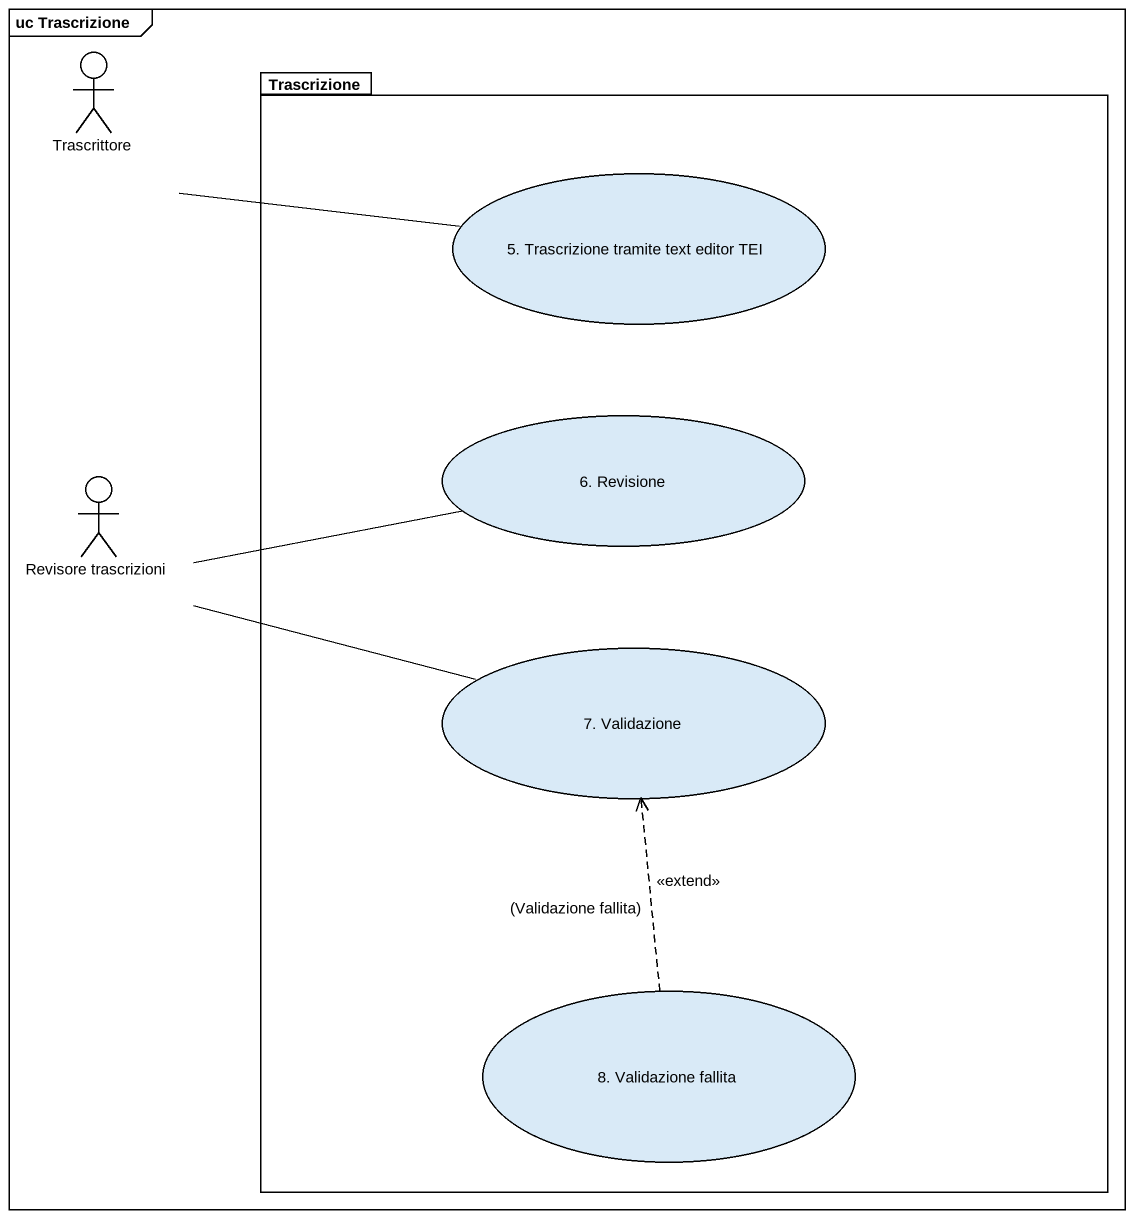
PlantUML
@startuml
mainframe uc Trascrizione
actor Trascrittore
package Trascrizione {
  usecase "5. Trascrizione tramite text editor TEI" as u5_Trascrizione_tramite_text
  usecase "6. Revisione" as u6_Revisione
  usecase "7. Validazione" as u7_Validazione
  usecase "8. Validazione fallita" as u8_Validazione_fallita
}
actor "Revisore trascrizioni" as Revisore_trascrizioni
Trascrittore -right- u5_Trascrizione_tramite_text
Revisore_trascrizioni -right- u6_Revisione
Revisore_trascrizioni -right- u7_Validazione
u8_Validazione_fallita .up.> u7_Validazione : <<extend>>\n(Validazione fallita)
@enduml
